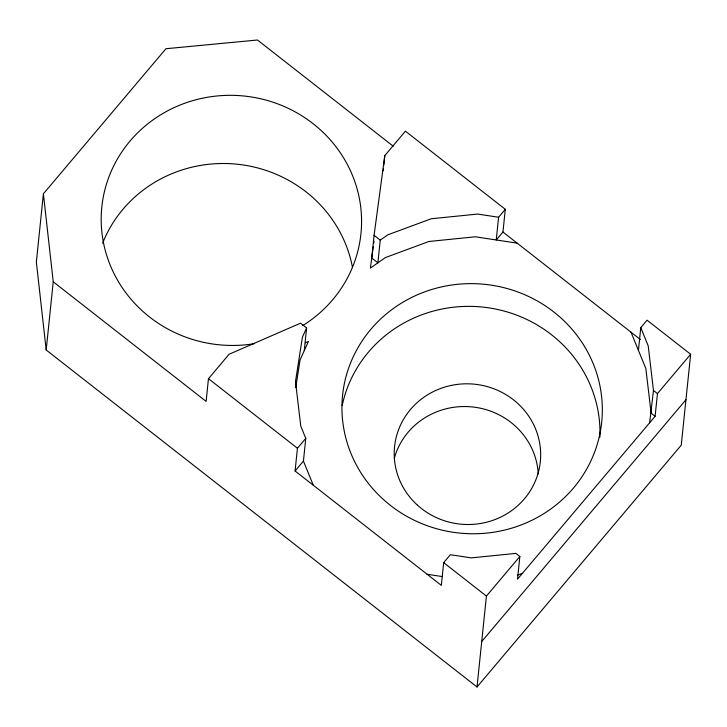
<?xml version="1.0" encoding="UTF-8"?>
<svg xmlns="http://www.w3.org/2000/svg" width="727" height="727" viewBox="0 0 727 727"><rect width="100%" height="100%" fill="white"/><g stroke="black" fill="none" stroke-linecap="round" stroke-linejoin="round"><path stroke-width="1.09" d="M393.243 146.218L257.467 40.012L165.938 48.727L43.393 193.809L36.35 261.984L46.192 349.996L477.021 686.988L681.254 445.188L690.65 354.276L647.066 320.189L640.778 327.641L638.424 350.369M46.192 349.996L53.235 281.812L43.393 193.809M304.259 350.659L306.612 327.932L300.533 323.188L229.105 354.249L208.467 378.676L206.123 401.404L53.235 281.812M690.65 354.276L657.453 393.58L655.109 416.307L517.515 579.155L519.85 556.491L515.87 553.383L471.323 557.891L450.386 554.71L443.679 562.653L441.334 585.38L295.08 470.987L297.434 448.259L305.776 438.381L300.778 426.131L295.498 381.484L302.423 337.146L306.612 327.932M313.282 485.218L303.432 461.1L305.776 438.381M505.301 209.303L498.586 217.246L496.241 239.974L502.948 232.031L505.301 209.303L405.421 131.178L384.792 155.605L374.087 235.312L371.742 258.021L377.886 262.838L385.392 257.576L428.875 241.491L475.313 236.793L517.17 243.154M383.22 170.754L383.447 168.591M383.783 165.347L384.792 155.605M498.586 217.246L477.657 214.065L431.229 218.763L387.745 234.857L380.239 240.128L377.886 262.838L370.388 268.118L373.251 246.798M477.021 686.988L486.418 596.076L519.85 556.491M640.778 327.641L648.202 345.816L653.473 390.463L649.629 422.787M373.696 243.436L373.996 241.191M295.753 387.582L300.069 359.874L308.448 341.445L305.367 342.79M295.08 470.987L303.432 461.1M481.719 641.532L685.952 399.732M517.433 575.166L522.522 573.285M427.112 574.257L442.534 576.602M502.948 232.031L640.432 339.564M653.473 390.463L657.453 393.58M655.109 416.307L651.128 413.19L645.849 368.544L631 332.184M374.087 235.312L380.239 240.128M208.467 378.676L297.434 448.259M443.679 562.653L486.418 596.076M254.505 343.644A130.251 125.008 5.9 0 1 104.079 193.137A130.251 125.008 5.9 0 1 304.995 117.829A130.251 125.008 5.9 0 1 302.732 325.569M102.625 243.181A130.251 125.008 5.9 0 1 236.32 164.129A130.251 125.008 5.9 0 1 352.459 267.382M342.181 405.602A130.251 125.008 5.9 0 1 485.182 307.367A130.251 125.008 5.9 0 1 599.893 437.154M394.288 458.364A73.263 70.319 5.9 0 1 472.704 406.975A73.263 70.319 5.9 0 1 538.234 473.977M417.471 505.183A73.263 70.319 5.9 0 0 538.789 470.587A73.263 70.319 5.9 0 0 446.069 386.7A73.263 70.319 5.9 0 0 417.471 505.183M390.444 505.419A130.251 125.008 5.9 0 0 600.775 429.012A130.251 125.008 5.9 0 0 425.195 291.672A130.251 125.008 5.9 0 0 390.444 505.419"/></g></svg>
